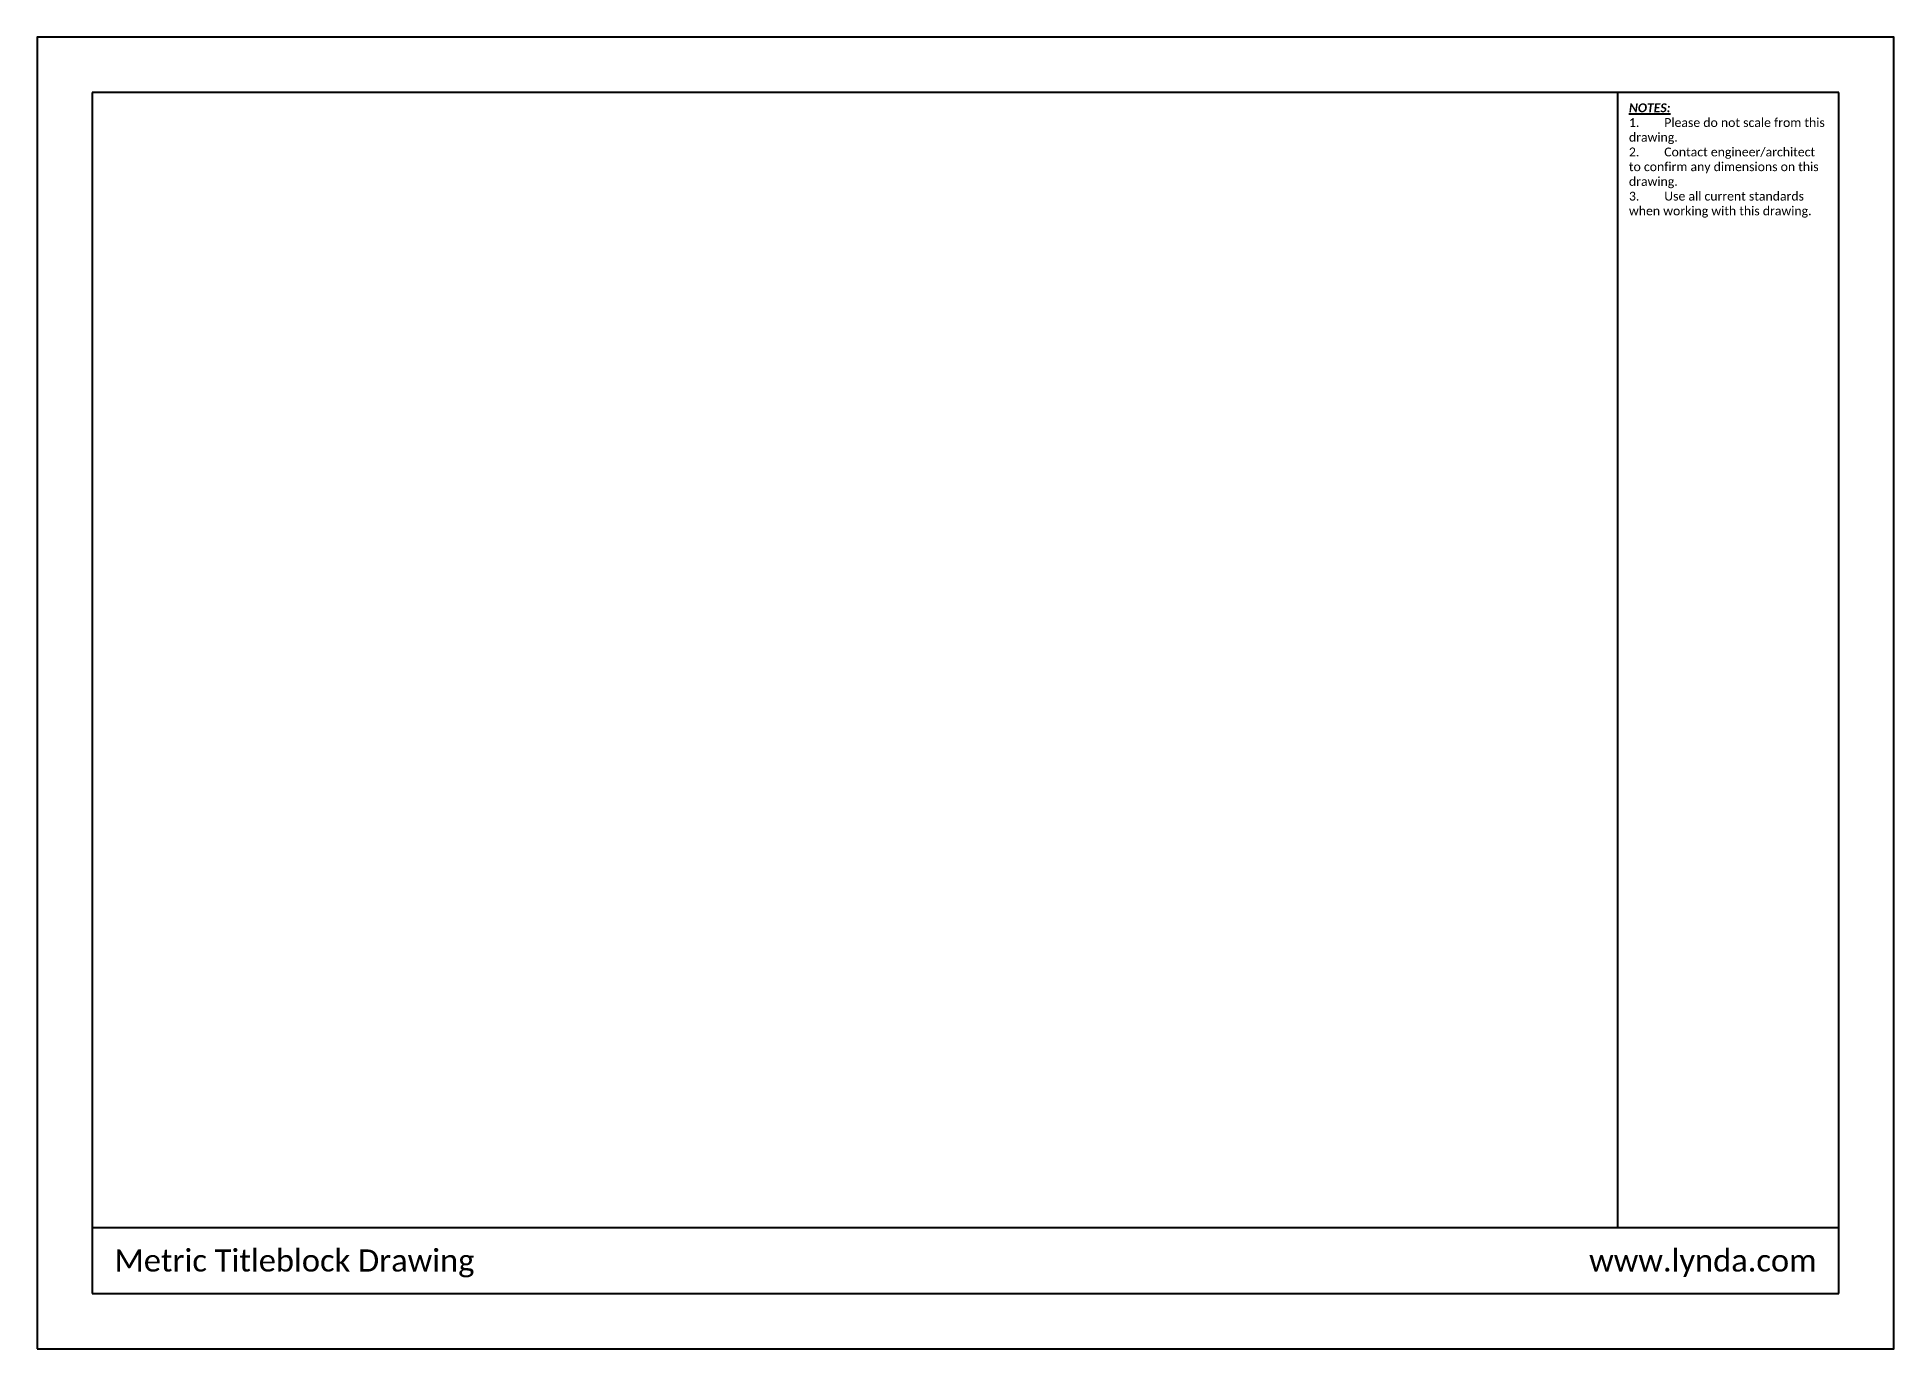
# Paper-space layout 'ISO A1-DWF' of a CAD drawing. Header units: millimetres. Extents: x 0 to 841, y 0 to 594.
import ezdxf
from ezdxf.enums import TextEntityAlignment as Align

# ---------------------------------------------------------------- set-up
doc = ezdxf.new("R2010")
doc.units = ezdxf.units.MM
doc.layers.add('Titleblock', color=30, linetype='Continuous')
doc.styles.add('Notes_LAYOUT_4mm', font='calibri.ttf', dxfattribs={"height": 4})
doc.styles.add('Title_LAYOUT_10mm', font='calibriz.ttf', dxfattribs={"height": 10})

psp = doc.layouts.new('ISO A1-DWF')

# ---------------------------------------------------------------- linework, layer by layer
at = {"layer": 'Titleblock'}
for p, q in [((816, 569), (25, 569)), ((25, 569), (25, 25)), ((716, 55), (716, 569)), ((816, 25), (816, 569)), ((25, 55), (816, 55)), ((25, 25), (816, 25))]:
    psp.add_line(p, q, dxfattribs=at)
psp.add_lwpolyline([(0, 0), (841, 0), (841, 594), (0, 594)], close=True, dxfattribs=at)

# ---------------------------------------------------------------- texts
at = {"layer": 'Titleblock', "style": 'Title_LAYOUT_10mm'}
psp.add_text('Metric Titleblock Drawing', height=10, dxfattribs=at).set_placement((35, 35))
psp.add_text('www.lynda.com', height=10, dxfattribs=at).set_placement((806, 35), align=Align.RIGHT)
at = {"layer": 'Titleblock', "insert": (721, 564), "char_height": 4, "attachment_point": 1, "style": 'Notes_LAYOUT_4mm'}
psp.add_mtext_dynamic_manual_height_columns('{\\fCalibri|b1|i1|c0|p34;\\LNOTES:\\P\\pi-12,l12,t12;}1.^IPlease do not scale from this drawing.\\P2.^IContact engineer/architect to confirm any dimensions on this drawing.\\P3.^IUse all current standards when working with this drawing.', width=90, gutter_width=20, heights=[0], dxfattribs=at)

doc.saveas('drawing.dxf')
